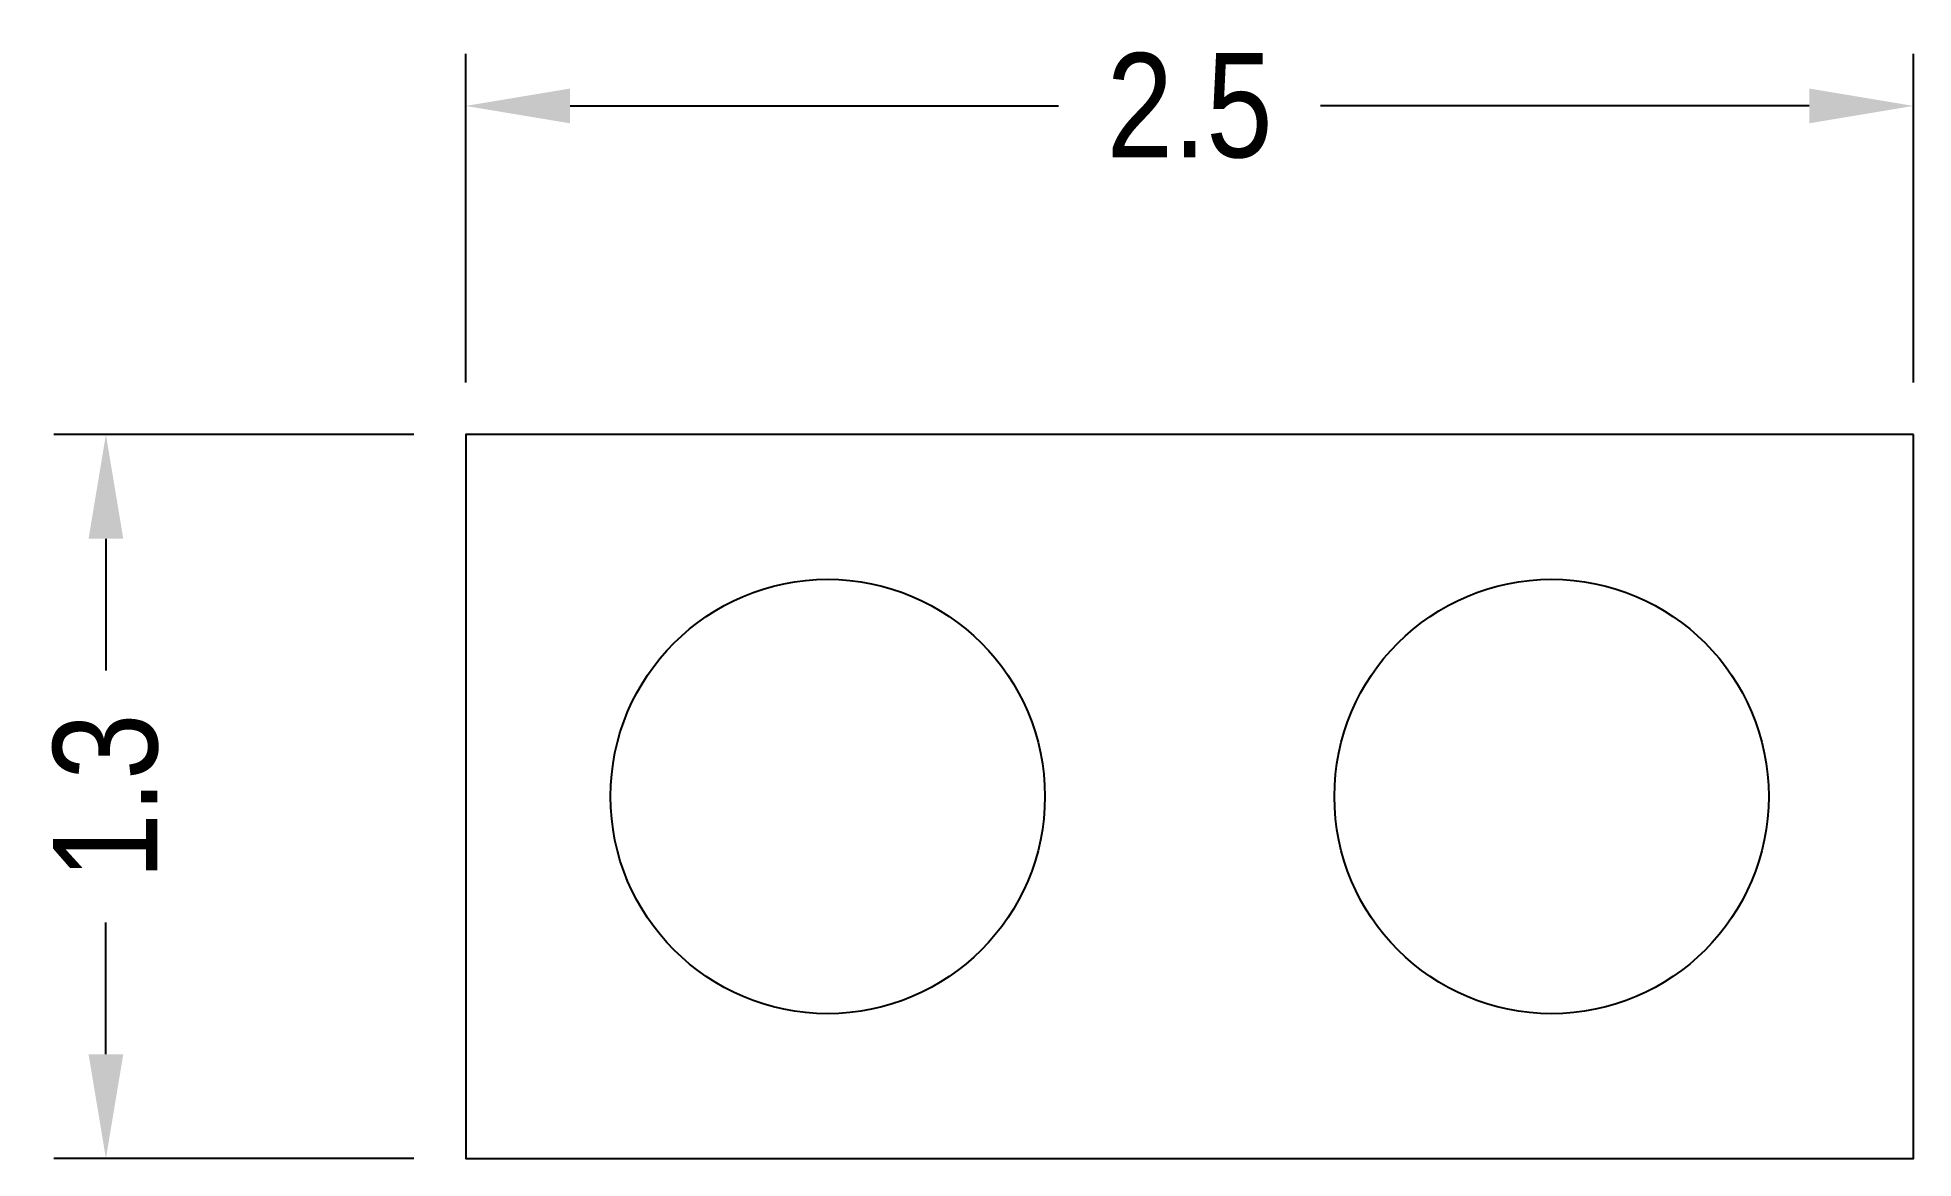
# Model space of a CAD drawing. Header units: inches. Extents: x 18.96 to 22.2, y 13.02 to 14.95.
import ezdxf

# ---------------------------------------------------------------- set-up
doc = ezdxf.new("R2010")
doc.units = ezdxf.units.IN
doc.header["$LTSCALE"] = 0.5
doc.header["$MEASUREMENT"] = 0
doc.layers.get('Defpoints').update_dxf_attribs({"lineweight": 0})
doc.layers.add('1-Dimensions', color=140, linetype='Continuous', lineweight=18)
doc.layers.add('1-Objects', color=7, linetype='Continuous', lineweight=25)
doc.styles.get("Standard").update_dxf_attribs({"font": 'ARIALN.TTF'})
doc.dimstyles.new('Standard-INLINE', dxfattribs={"dimtxt": 0.18, "dimasz": 0.18, "dimexe": 0.09, "dimexo": 0.09, "dimgap": 0.09, "dimtad": 0, "dimdec": 1, "dimzin": 0, "dimdsep": 46, "dimtxsty": 'Standard', "dimcen": 0.09, "dimadec": 0, "dimazin": 0, "dimtfac": 1, "dimtdec": 1, "dimtofl": 0, "dimtmove": 0, "dimatfit": 3, "dimfxl": 1, "dimtolj": 1, "dimtzin": 0, "dimarcsym": 0})

# ---------------------------------------------------------------- blocks, each defined once
blk = doc.blocks.new('*D5')
at = {"layer": '1-Dimensions', "color": 0, "lineweight": -2, "transparency": 16777216}
for p, q in [((19.696, 14.3558), (19.696, 14.923)), ((22.196, 14.3558), (22.196, 14.923)), ((19.876, 14.833), (20.7198, 14.833)), ((22.016, 14.833), (21.1722, 14.833))]:
    blk.add_line(p, q, dxfattribs=at)
at = {"layer": '1-Dimensions', "color": 0, "transparency": 16777216}
for points in [[(19.876, 14.863), (19.876, 14.803), (19.696, 14.833)], [(22.016, 14.863), (22.016, 14.803), (22.196, 14.833)]]:
    blk.add_solid(points, dxfattribs=at)
at = {"layer": 'Defpoints', "color": 0, "transparency": 16777216}
for p in [(19.696, 14.833), (19.696, 14.2658), (22.196, 14.2658)]:
    blk.add_point(p, dxfattribs=at)
at = {"layer": '1-Dimensions', "color": 0, "transparency": 16777216, "insert": (20.946, 14.833), "char_height": 0.18, "attachment_point": 5}
blk.add_mtext('\\A1;2.5', dxfattribs=at)
blk = doc.blocks.new('*D6')
at = {"layer": '1-Dimensions', "color": 0, "lineweight": -2, "transparency": 16777216}
for p, q in [((19.606, 14.2658), (18.9845, 14.2658)), ((19.0745, 14.0858), (19.0745, 13.8582)), ((19.0745, 13.1958), (19.0745, 13.4234)), ((19.606, 13.0158), (18.9845, 13.0158))]:
    blk.add_line(p, q, dxfattribs=at)
at = {"layer": '1-Dimensions', "color": 0, "transparency": 16777216}
for points in [[(19.0445, 14.0858), (19.1045, 14.0858), (19.0745, 14.2658)], [(19.0445, 13.1958), (19.1045, 13.1958), (19.0745, 13.0158)]]:
    blk.add_solid(points, dxfattribs=at)
at = {"layer": 'Defpoints', "color": 0, "transparency": 16777216}
for p in [(19.696, 14.2658), (19.0745, 13.0158), (19.696, 13.0158)]:
    blk.add_point(p, dxfattribs=at)
at = {"layer": '1-Dimensions', "color": 0, "transparency": 16777216, "insert": (19.0745, 13.6408), "char_height": 0.18, "attachment_point": 5, "rotation": 90}
blk.add_mtext('\\A1;1.3', dxfattribs=at)

msp = doc.modelspace()

# ---------------------------------------------------------------- linework, layer by layer
at = {"layer": '1-Objects'}
msp.add_lwpolyline([(22.196, 14.2658), (19.696, 14.2658), (19.696, 13.0158), (22.196, 13.0158)], close=True, dxfattribs=at)
for centre in [(20.321, 13.6408), (21.571, 13.6408)]:
    msp.add_circle(centre, 0.375, dxfattribs=at)

# ---------------------------------------------------------------- dimensions: what is measured, and where the dimension line sits
at = {"layer": '1-Dimensions'}
dim = msp.add_linear_dim(base=(19.696, 14.833), p1=(22.196, 14.2658), p2=(19.696, 14.2658), dimstyle='Standard-INLINE', dxfattribs=at)
dim.commit()
dim.dimension.update_dxf_attribs({"geometry": '*D5', "text_midpoint": (20.946, 14.833)})
dim = msp.add_linear_dim(base=(19.0745334075, 13.0158013934), p1=(19.6959902934, 14.2658013934), p2=(19.6959902934, 13.0158013934), angle=90, dimstyle='Standard-INLINE', dxfattribs=at)
dim.commit()
dim.dimension.update_dxf_attribs({"geometry": '*D6', "text_midpoint": (19.0745334075, 13.6408013934)})

doc.saveas('drawing.dxf')
